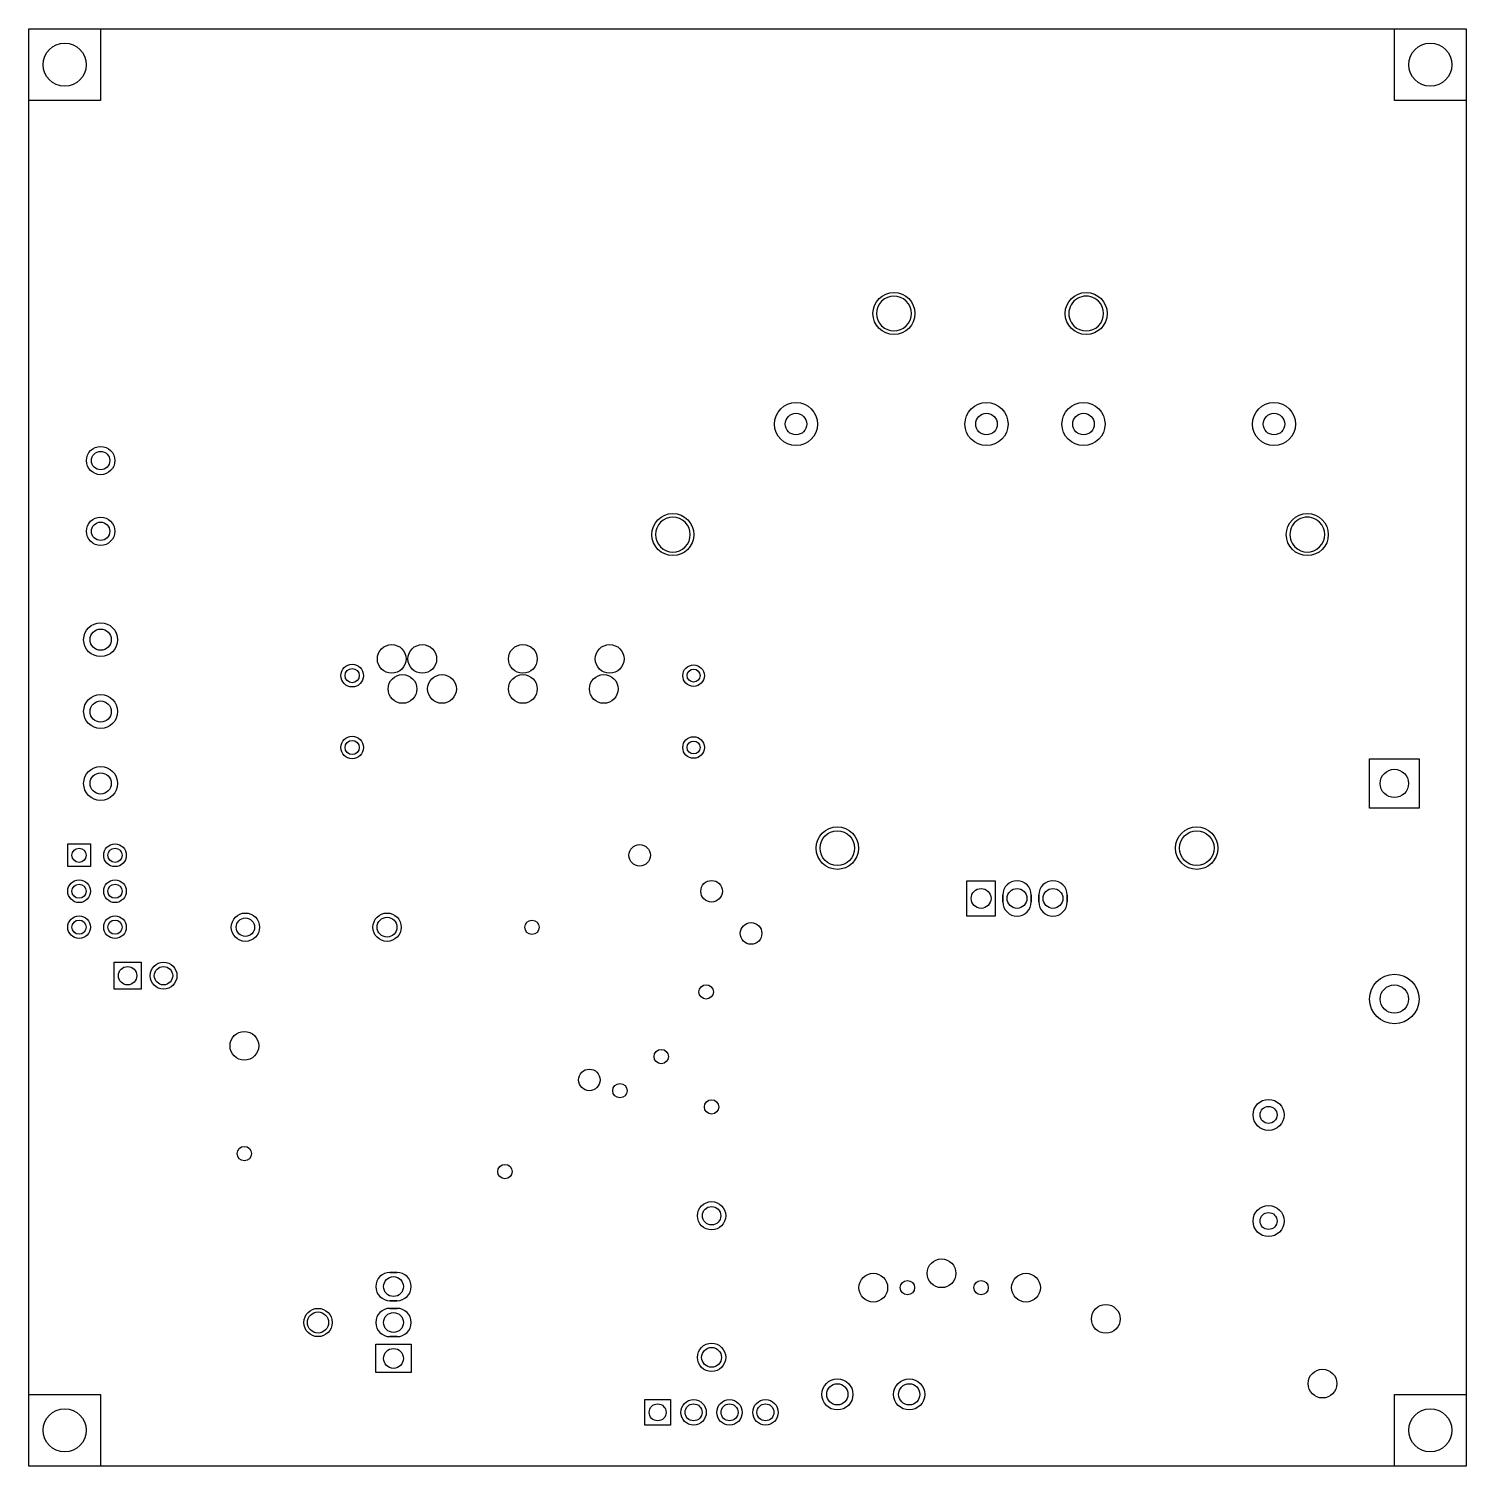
# Model space of a CAD drawing. Header units: millimetres. Extents: x 0 to 4000, y -3000 to 1000.
import ezdxf

# ---------------------------------------------------------------- set-up
doc = ezdxf.new("R2010")
doc.units = ezdxf.units.MM

msp = doc.modelspace()

# ---------------------------------------------------------------- linework, layer by layer
for points in [[(0, 1000), (4000, 1000), (4000, -3000), (0, -3000), (0, 1000)], [(0, 1000), (200, 1000), (200, 800), (0, 800)], [(3800, 1000), (4000, 1000), (4000, 800), (3800, 800)], [(2373.2, 241.9), (2373.3, 242)], [(2976.7, 242), (2976.8, 241.9)], [(2441.7, 173.3), (2441.9, 173.4)], [(2908.1, 173.4), (2908.3, 173.3)], [(1758, -373.3), (1758.1, -373.2)], [(3591.9, -373.2), (3592, -373.3)], [(1826.6, -441.9), (1826.7, -441.7)], [(3523.3, -441.7), (3523.4, -441.9)], [(3868.9, -1031.1), (3868.9, -1168.9), (3731.1, -1168.9), (3731.1, -1031.1)], [(108.5, -1268.5), (171.5, -1268.5), (171.5, -1331.5), (108.5, -1331.5)], [(2610.6, -1370.8), (2689.4, -1370.8), (2689.4, -1469.2), (2610.6, -1469.2)], [(2710.6, -1429.8), (2710.6, -1410.2)], [(2789.4, -1429.8), (2789.4, -1410.2)], [(2810.6, -1429.8), (2810.6, -1410.2)], [(2889.4, -1429.8), (2889.4, -1410.2)], [(237.6, -1597.6), (312.4, -1597.6), (312.4, -1672.4), (237.6, -1672.4)], [(1024.8, -2460.6), (1005.2, -2460.6)], [(1024.8, -2539.4), (1005.2, -2539.4)], [(1024.8, -2560.6), (1005.2, -2560.6)], [(1024.8, -2639.4), (1005.2, -2639.4)], [(965.8, -2739.4), (965.8, -2660.6), (1064.2, -2660.6), (1064.2, -2739.4)], [(0, -2800), (200, -2800), (200, -3000), (0, -3000)], [(3800, -2800), (4000, -2800), (4000, -3000), (3800, -3000)], [(1714.6, -2814.6), (1785.4, -2814.6), (1785.4, -2885.4), (1714.6, -2885.4)]]:
    msp.add_lwpolyline(points, close=True)
for centre, radius in [((100, 900), 60), ((3900, 900), 60), ((2407.5, 207.6), 58.5), ((2942.5, 207.6), 58.5), ((2135, -100), 60), ((2665, -100), 60), ((2935, -100), 60), ((3465, -100), 60), ((2135, -100), 30), ((2665, -100), 30), ((2935, -100), 30), ((3465, -100), 30), ((200, -201.6), 39.4), ((200, -201.6), 25.6), ((200, -398.4), 39.4), ((1792.3, -407.5), 58.5), ((3557.7, -407.5), 58.5), ((200, -398.4), 25.6), ((200, -700), 47.2), ((200, -700), 29.5), ((1010, -753.5), 40), ((1095, -753.5), 40), ((1375, -753.5), 40), ((1616.5, -753.5), 40), ((900, -800), 31.5), ((900, -800), 19.7), ((1040, -837), 40), ((1150, -837), 40), ((1375, -837), 40), ((1600, -837), 40), ((1850, -800), 30), ((1850, -800), 18), ((200, -900), 47.2), ((200, -900), 29.5), ((900, -1000), 31.5), ((900, -1000), 19.7), ((1850, -1000), 30), ((1850, -1000), 18), ((200, -1100), 47.2), ((200, -1100), 29.5), ((3800, -1100), 39.4), ((2250, -1280), 59.1), ((2250, -1280), 48.2), ((3250, -1280), 59.1), ((3250, -1280), 48.2), ((240, -1300), 31.5), ((1700, -1300), 30), ((140, -1300), 19.7), ((240, -1300), 19.7), ((140, -1400), 31.5), ((140, -1400), 19.7), ((240, -1400), 31.5), ((240, -1400), 19.7), ((1900, -1400), 30), ((2650, -1420), 27.6), ((2750, -1420), 27.6), ((2850, -1420), 27.6), ((140, -1500), 31.5), ((240, -1500), 31.5), ((602.9, -1500), 39.4), ((603, -1500), 25.6), ((997, -1500), 39.4), ((997, -1500), 27.6), ((140, -1500), 19.7), ((240, -1500), 19.7), ((1400.3, -1500.3), 20), ((2010, -1517.4), 30), ((375, -1635), 37.4), ((275, -1635), 25.6), ((375, -1635), 25.6), ((3800, -1700), 68.9), ((1885, -1680), 20), ((3800, -1700), 39.4), ((600, -1830), 40), ((1760, -1860), 20), ((1560, -1925), 30), ((1645, -1955), 20), ((1900, -2000), 20), ((3450, -2022.4), 43.3), ((3450, -2022.4), 23.6), ((600, -2130), 20), ((1325, -2180), 20), ((1900, -2303), 39.4), ((1900, -2303), 25.6), ((3450, -2317.6), 43.3), ((3450, -2317.6), 23.6), ((2540, -2463), 40), ((1015, -2500), 27.6), ((2350, -2503), 40), ((2775, -2503), 40), ((2445, -2503), 20), ((2650, -2503), 20), ((2997, -2590), 40), ((805, -2600), 39.4), ((805, -2600), 29.5), ((1015, -2600), 27.6), ((1015, -2700), 27.6), ((1900, -2697), 39.4), ((1900, -2697), 27.6), ((2250, -2800), 43.3), ((2450, -2800), 43.3), ((3600, -2770), 40), ((2250, -2800), 29.5), ((2450, -2800), 29.5), ((100, -2900), 60), ((1750, -2850), 23.6), ((1850, -2850), 35.4), ((1850, -2850), 23.6), ((1950, -2850), 35.4), ((1950, -2850), 23.6), ((2050, -2850), 35.4), ((2050, -2850), 23.6), ((3900, -2900), 60)]:
    msp.add_circle(centre, radius)
for centre, radius, start, end in [((2407.6, 207.7), 48.5, 135, 315), ((2407.5, 207.6), 48.5, 315, 135), ((2942.5, 207.6), 48.5, 405, 585), ((2942.4, 207.7), 48.5, 585, 405), ((1792.3, -407.6), 48.5, 315, 135), ((3557.7, -407.6), 48.5, 405, 585), ((1792.4, -407.5), 48.5, 135, 315), ((3557.6, -407.5), 48.5, 585, 405), ((2750, -1410.2), 39.4, 0, 180), ((2850, -1410.2), 39.4, 0, 180), ((2750, -1429.8), 39.4, 180, 0), ((2850, -1429.8), 39.4, 180, 0), ((1005.2, -2500), 39.4, 90, 270), ((1024.8, -2500), 39.4, 270, 90), ((1005.2, -2600), 39.4, 90, 270), ((1024.8, -2600), 39.4, 270, 90)]:
    msp.add_arc(centre, radius, start, end)

doc.saveas('drawing.dxf')
